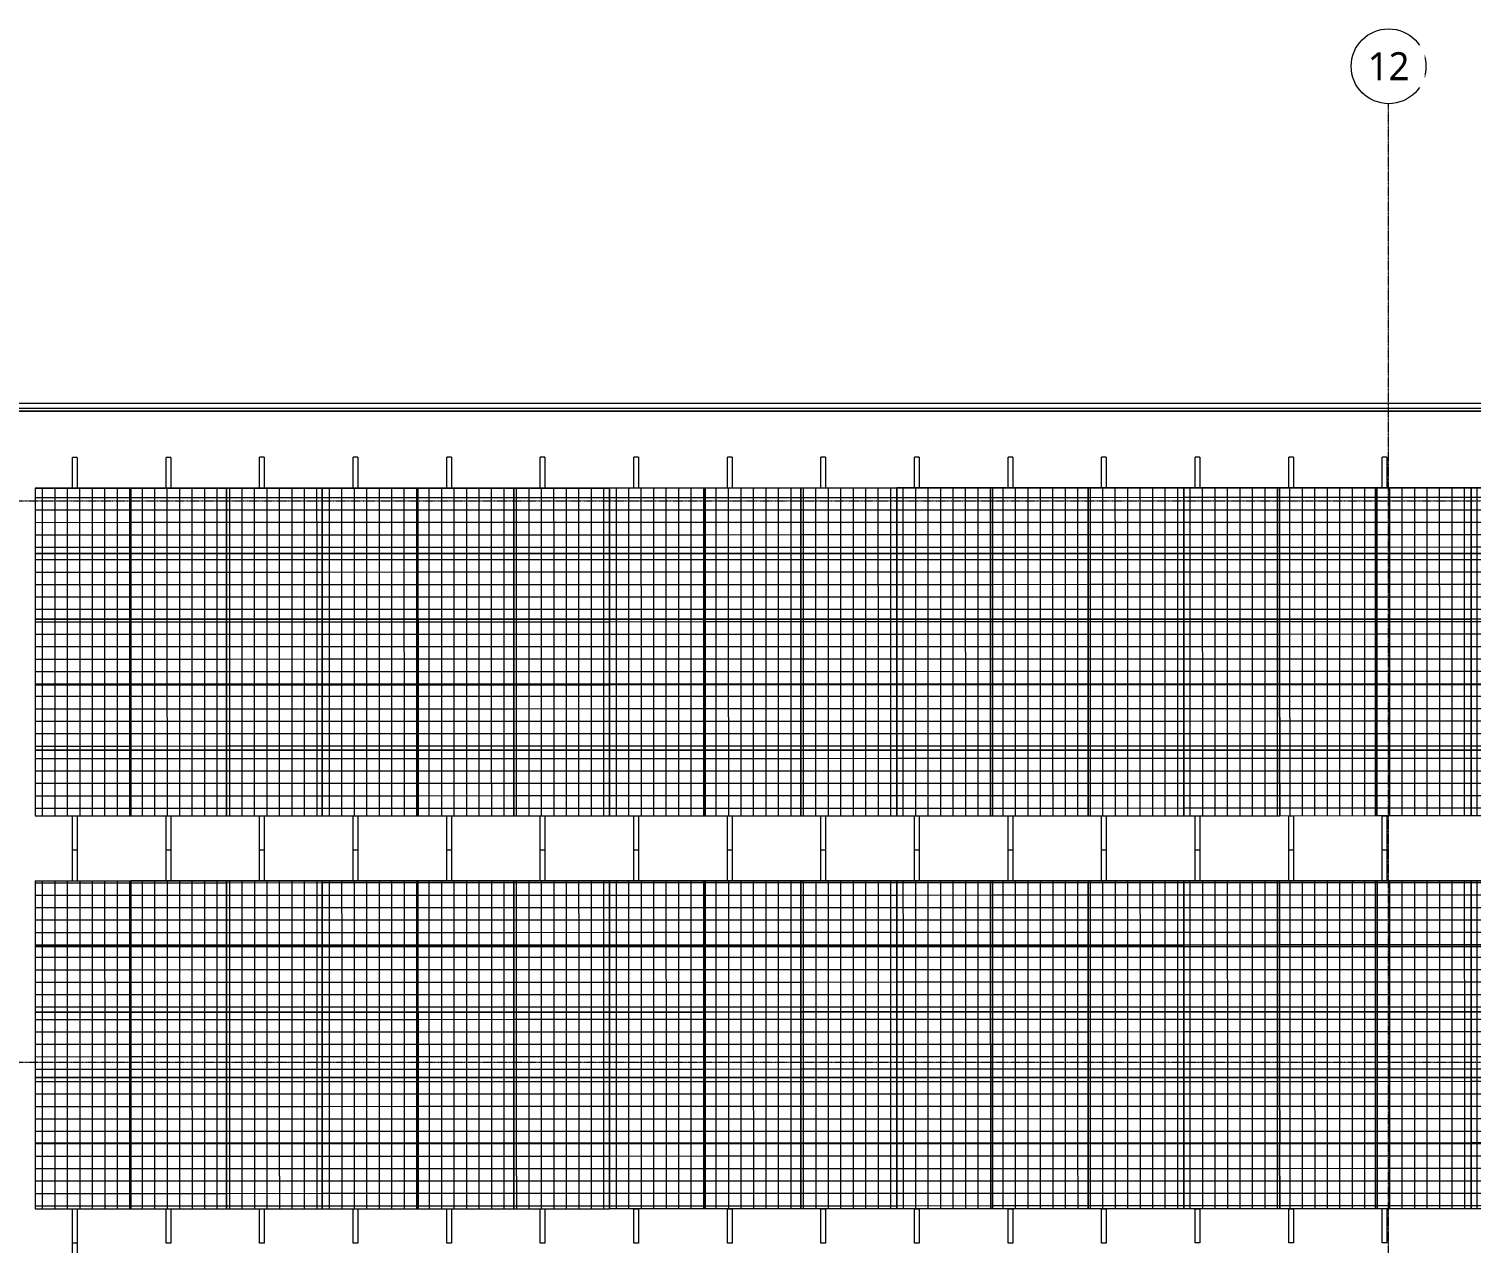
# Model space of a CAD drawing. Header units: inches. Extents: x -1714 to 1984, y -1043 to 970.
# Drawn here: x -1017 to -92, y 191 to 970 of the extents above; entities that cross this region are included whole.
import ezdxf

# ---------------------------------------------------------------- set-up
doc = ezdxf.new("R2010")
doc.units = ezdxf.units.IN
doc.header["$MEASUREMENT"] = 0
doc.linetypes.add('Grid Line 1_2_', pattern=[0.875, 0.5, -0.125, 0.125, -0.125])
for name, color, linetype, lineweight in [('A-FLOR-HRAL', 11, 'Continuous', 9), ('A-ROOF', 132, 'Continuous', 13), ('E-ELEC-EQPM', 71, 'Continuous', 9), ('S-BEAM', 12, 'Continuous', 9), ('S-GRID', 1, 'Continuous', 9), ('S-GRID-IDEN', 1, 'Continuous', 9)]:
    doc.layers.add(name, color=color, linetype=linetype, lineweight=lineweight)
doc.styles.add('Trebuchet MS', font='trebuc.ttf', dxfattribs={"height": 18})
pattern_1 = [(0, (0, -0.022), (0, 7.97), []), (90, (0, -0.022), (-8, 5e-16), [])]
pattern_2 = [(180, (24, 42.039), (-9e-17, -0.69725), []), (270, (24, 42.039), (8, 5e-16), [])]

# ---------------------------------------------------------------- blocks, each defined once
blk = doc.blocks.new('PV Truss Beam 5 degrees 21 feet - PV Truss Beam 5 degrees 21 feet-1391828-L3')
at = {"layer": 'S-BEAM'}
for p, q in [((-126, 0), (-106.29, 0)), ((-126, 0), (-126, -3)), ((-106.29, -3), (-126, -3)), ((103.93, 0), (104, 0)), ((104, -3), (103.93, -3)), ((104, 0), (126, 0)), ((104, -3), (104, 0)), ((126, -3), (104, -3)), ((126, 0), (126, -0.07))]:
    blk.add_line(p, q, dxfattribs=at)
blk = doc.blocks.new('PV Truss Beam 5 degrees 21 feet - PV Truss Beam 5 degrees 21 feet-V29-L3')
at = {"layer": 'S-BEAM'}
for p, q in [((-126, 0), (-106.29, 0)), ((-126, 0), (-126, -3)), ((-106.29, -3), (-126, -3)), ((103.93, 0), (104, 0)), ((104, -3), (103.93, -3)), ((104, 0), (126, 0)), ((104, -3), (104, 0)), ((126, -3), (104, -3))]:
    blk.add_line(p, q, dxfattribs=at)
blk = doc.blocks.new('PV Truss Beam 5 degrees 21 feet - PV Truss Beam 5 degrees 21 feet-V25-L3')
at = {"layer": 'S-BEAM'}
for p, q in [((-126, 0), (-106.29, 0)), ((-126, 0), (-126, -3)), ((-106.29, -3), (-126, -3)), ((103.93, 0), (104, 0)), ((104, -3), (103.93, -3)), ((104, 0), (126, 0)), ((104, -3), (104, 0)), ((126, -3), (104, -3)), ((126, 0), (126, -3))]:
    blk.add_line(p, q, dxfattribs=at)
blk = doc.blocks.new('PV Truss Beam 5 degrees 21 feet - PV Truss Beam 5 degrees 21 feet-V33-L3')
at = {"layer": 'S-BEAM'}
for p, q in [((-126, 0), (-106.29, 0)), ((-126, 0), (-126, -3)), ((-106.29, -3), (-126, -3)), ((103.93, 0), (104, 0)), ((104, -3), (103.93, -3)), ((104, 0), (126, 0)), ((104, -3), (104, 0)), ((126, -3), (104, -3))]:
    blk.add_line(p, q, dxfattribs=at)
blk = doc.blocks.new('PV Panel-Sunpower X22-360 5 degrees - PV Panel-Sunpower X22-360 5 degrees-1386434-L3')
at = {"layer": 'E-ELEC-EQPM'}
h = blk.add_hatch(dxfattribs=at)
h.set_pattern_fill('FP_1', color=256, style=0, pattern_type=2)
h.set_pattern_definition(pattern_1)
h.paths.add_polyline_path([(61.4, -0.02), (61.4, 42.02), (0, 42.02), (0, -0.02)])
h = blk.add_hatch(dxfattribs=at)
h.set_pattern_fill('FP_2', color=256, style=0, pattern_type=2)
h.set_pattern_definition(pattern_2)
h.paths.add_polyline_path([(61.39, 42.02), (61.39, 42.02), (61.4, 42.02)])
for p, q in [((61.4, 42.02), (0, 42.02)), ((0, 42.02), (0, -0.02)), ((61.4, -0.02), (61.4, 42.02)), ((0, -0.02), (61.4, -0.02))]:
    blk.add_line(p, q, dxfattribs=at)
blk = doc.blocks.new('PV Panel-Sunpower X22-360 5 degrees - PV Panel-Sunpower X22-360 5 degrees-V8-L3')
at = {"layer": 'E-ELEC-EQPM'}
h = blk.add_hatch(dxfattribs=at)
h.set_pattern_fill('FP_1', color=256, style=0, pattern_type=2)
h.set_pattern_definition(pattern_1)
h.paths.add_polyline_path([(0, -0.02), (61.4, -0.02), (61.4, 42.02), (0, 42.02), (0, 6.67)])
for p, q in [((61.4, 42.02), (0, 42.02)), ((0, 42.02), (0, -0.02)), ((61.4, -0.02), (61.4, 42.02)), ((0, -0.02), (61.4, -0.02))]:
    blk.add_line(p, q, dxfattribs=at)
blk = doc.blocks.new('PV Panel-Sunpower X22-360 5 degrees - PV Panel-Sunpower X22-360 5 degrees-V9-L3')
at = {"layer": 'E-ELEC-EQPM'}
h = blk.add_hatch(dxfattribs=at)
h.set_pattern_fill('FP_2', color=256, style=0, pattern_type=2)
h.set_pattern_definition(pattern_2)
h.paths.add_polyline_path([(61.4, 42.02), (61.4, 42.04), (0, 42.04), (0, 42.02)])
h = blk.add_hatch(dxfattribs=at)
h.set_pattern_fill('FP_1', color=256, style=0, pattern_type=2)
h.set_pattern_definition(pattern_1)
h.paths.add_polyline_path([(0, -0.02), (61.4, -0.02), (61.4, 42.02), (0, 42.02), (0, 21.45)])
for p, q in [((0, 42.04), (61.4, 42.04)), ((0, 42.04), (0, 42.02)), ((61.4, 42.02), (0, 42.02)), ((0, 42.02), (0, -0.02)), ((61.4, 42.04), (61.4, 42.02)), ((61.4, -0.02), (61.4, 42.02)), ((0, -0.02), (61.4, -0.02))]:
    blk.add_line(p, q, dxfattribs=at)
blk = doc.blocks.new('PV Panel-Sunpower X22-360 5 degrees - PV Panel-Sunpower X22-360 5 degrees-V10-L3')
at = {"layer": 'E-ELEC-EQPM'}
h = blk.add_hatch(dxfattribs=at)
h.set_pattern_fill('FP_1', color=256, style=0, pattern_type=2)
h.set_pattern_definition(pattern_1)
h.paths.add_polyline_path([(0, -0.02), (61.4, -0.02), (61.4, 42.02), (0, 42.02), (0, 21.44)])
for p, q in [((0, 42.04), (61.4, 42.04)), ((0, 42.04), (0, 42.02)), ((61.4, 42.02), (0, 42.02)), ((0, 42.02), (0, -0.02)), ((61.4, 42.04), (61.4, 42.02)), ((61.4, -0.02), (61.4, 42.02)), ((0, -0.02), (61.4, -0.02))]:
    blk.add_line(p, q, dxfattribs=at)
blk = doc.blocks.new('Top Rail Type - Top Rail_Internal_-1430160-L3')
at = {"layer": 'A-FLOR-HRAL'}
for p, q in [((-1461.85, 726.65), (1348.15, 726.65)), ((1346.15, 724.65), (-1459.85, 724.65))]:
    blk.add_line(p, q, dxfattribs=at)
blk = doc.blocks.new('Top Rail Type - Top Rail_Internal_-V46-L3')
at = {"layer": 'A-FLOR-HRAL'}
for p, q in [((-1461.85, 726.65), (1348.15, 726.65)), ((-1459.85, 724.65), (1346.15, 724.65))]:
    blk.add_line(p, q, dxfattribs=at)
blk = doc.blocks.new('Grid - Grid Head - Circle-50561-L3')
at = {"layer": 'S-GRID-IDEN'}
blk.add_circle((0, 0), 0.25, dxfattribs=at)

msp = doc.modelspace()

# ---------------------------------------------------------------- linework, layer by layer
at = {"layer": 'A-ROOF'}
msp.add_line((1351.15, 729.65), (-1464.85, 729.65), dxfattribs=at)
at = {"layer": 'S-GRID', "linetype": 'Grid Line 1_2_'}
for p, q in [((-144.85, -1043.15), (-144.85, 921.91)), ((-1714.25, 667.21), (1936.33, 667.21)), ((-1714.25, 307.21), (1936.33, 307.21))]:
    msp.add_line(p, q, dxfattribs=at)

# ---------------------------------------------------------------- block references
at = {"layer": 'A-FLOR-HRAL'}
for name in ['Top Rail Type - Top Rail_Internal_-1430160-L3', 'Top Rail Type - Top Rail_Internal_-V46-L3']:
    msp.add_blockref(name, (0, 0), dxfattribs=at)
at = {"layer": 'E-ELEC-EQPM', "rotation": 0.007778619293406285}
for name, p in [('PV Panel-Sunpower X22-360 5 degrees - PV Panel-Sunpower X22-360 5 degrees-V10-L3', (-1012.91, 633.32)), ('PV Panel-Sunpower X22-360 5 degrees - PV Panel-Sunpower X22-360 5 degrees-V9-L3', (-951.51, 633.33)), ('PV Panel-Sunpower X22-360 5 degrees - PV Panel-Sunpower X22-360 5 degrees-V10-L3', (-890.11, 633.34)), ('PV Panel-Sunpower X22-360 5 degrees - PV Panel-Sunpower X22-360 5 degrees-V9-L3', (-828.71, 633.35)), ('PV Panel-Sunpower X22-360 5 degrees - PV Panel-Sunpower X22-360 5 degrees-V9-L3', (-767.31, 633.35)), ('PV Panel-Sunpower X22-360 5 degrees - PV Panel-Sunpower X22-360 5 degrees-V10-L3', (-705.91, 633.36)), ('PV Panel-Sunpower X22-360 5 degrees - PV Panel-Sunpower X22-360 5 degrees-V9-L3', (-644.51, 633.37)), ('PV Panel-Sunpower X22-360 5 degrees - PV Panel-Sunpower X22-360 5 degrees-V9-L3', (-583.11, 633.38)), ('PV Panel-Sunpower X22-360 5 degrees - PV Panel-Sunpower X22-360 5 degrees-V10-L3', (-521.71, 633.39)), ('PV Panel-Sunpower X22-360 5 degrees - PV Panel-Sunpower X22-360 5 degrees-V9-L3', (-460.31, 633.4)), ('PV Panel-Sunpower X22-360 5 degrees - PV Panel-Sunpower X22-360 5 degrees-V10-L3', (-398.91, 633.4)), ('PV Panel-Sunpower X22-360 5 degrees - PV Panel-Sunpower X22-360 5 degrees-V9-L3', (-337.51, 633.41)), ('PV Panel-Sunpower X22-360 5 degrees - PV Panel-Sunpower X22-360 5 degrees-V9-L3', (-276.11, 633.42)), ('PV Panel-Sunpower X22-360 5 degrees - PV Panel-Sunpower X22-360 5 degrees-V10-L3', (-214.71, 633.43)), ('PV Panel-Sunpower X22-360 5 degrees - PV Panel-Sunpower X22-360 5 degrees-V9-L3', (-153.31, 633.44)), ('PV Panel-Sunpower X22-360 5 degrees - PV Panel-Sunpower X22-360 5 degrees-V10-L3', (-91.91, 633.45)), ('PV Panel-Sunpower X22-360 5 degrees - PV Panel-Sunpower X22-360 5 degrees-V8-L3', (-1012.91, 591.28)), ('PV Panel-Sunpower X22-360 5 degrees - PV Panel-Sunpower X22-360 5 degrees-V8-L3', (-951.51, 591.29)), ('PV Panel-Sunpower X22-360 5 degrees - PV Panel-Sunpower X22-360 5 degrees-V8-L3', (-890.11, 591.3)), ('PV Panel-Sunpower X22-360 5 degrees - PV Panel-Sunpower X22-360 5 degrees-V8-L3', (-828.71, 591.31)), ('PV Panel-Sunpower X22-360 5 degrees - PV Panel-Sunpower X22-360 5 degrees-V8-L3', (-767.31, 591.31)), ('PV Panel-Sunpower X22-360 5 degrees - PV Panel-Sunpower X22-360 5 degrees-V8-L3', (-705.91, 591.32)), ('PV Panel-Sunpower X22-360 5 degrees - PV Panel-Sunpower X22-360 5 degrees-V8-L3', (-644.51, 591.33)), ('PV Panel-Sunpower X22-360 5 degrees - PV Panel-Sunpower X22-360 5 degrees-V8-L3', (-583.11, 591.34)), ('PV Panel-Sunpower X22-360 5 degrees - PV Panel-Sunpower X22-360 5 degrees-1386434-L3', (-521.71, 591.35)), ('PV Panel-Sunpower X22-360 5 degrees - PV Panel-Sunpower X22-360 5 degrees-V8-L3', (-460.31, 591.36)), ('PV Panel-Sunpower X22-360 5 degrees - PV Panel-Sunpower X22-360 5 degrees-V8-L3', (-398.91, 591.36)), ('PV Panel-Sunpower X22-360 5 degrees - PV Panel-Sunpower X22-360 5 degrees-V8-L3', (-337.51, 591.37)), ('PV Panel-Sunpower X22-360 5 degrees - PV Panel-Sunpower X22-360 5 degrees-V8-L3', (-276.11, 591.38)), ('PV Panel-Sunpower X22-360 5 degrees - PV Panel-Sunpower X22-360 5 degrees-V8-L3', (-214.71, 591.39)), ('PV Panel-Sunpower X22-360 5 degrees - PV Panel-Sunpower X22-360 5 degrees-V8-L3', (-153.31, 591.4)), ('PV Panel-Sunpower X22-360 5 degrees - PV Panel-Sunpower X22-360 5 degrees-V8-L3', (-91.91, 591.41)), ('PV Panel-Sunpower X22-360 5 degrees - PV Panel-Sunpower X22-360 5 degrees-V8-L3', (-1012.9, 549.24)), ('PV Panel-Sunpower X22-360 5 degrees - PV Panel-Sunpower X22-360 5 degrees-V8-L3', (-951.5, 549.25)), ('PV Panel-Sunpower X22-360 5 degrees - PV Panel-Sunpower X22-360 5 degrees-V8-L3', (-890.1, 549.26)), ('PV Panel-Sunpower X22-360 5 degrees - PV Panel-Sunpower X22-360 5 degrees-V8-L3', (-828.7, 549.27)), ('PV Panel-Sunpower X22-360 5 degrees - PV Panel-Sunpower X22-360 5 degrees-V8-L3', (-767.3, 549.28)), ('PV Panel-Sunpower X22-360 5 degrees - PV Panel-Sunpower X22-360 5 degrees-V8-L3', (-705.9, 549.28)), ('PV Panel-Sunpower X22-360 5 degrees - PV Panel-Sunpower X22-360 5 degrees-V8-L3', (-644.5, 549.29)), ('PV Panel-Sunpower X22-360 5 degrees - PV Panel-Sunpower X22-360 5 degrees-V8-L3', (-583.1, 549.3)), ('PV Panel-Sunpower X22-360 5 degrees - PV Panel-Sunpower X22-360 5 degrees-1386434-L3', (-521.7, 549.31)), ('PV Panel-Sunpower X22-360 5 degrees - PV Panel-Sunpower X22-360 5 degrees-V8-L3', (-460.3, 549.32)), ('PV Panel-Sunpower X22-360 5 degrees - PV Panel-Sunpower X22-360 5 degrees-V8-L3', (-398.9, 549.33)), ('PV Panel-Sunpower X22-360 5 degrees - PV Panel-Sunpower X22-360 5 degrees-V8-L3', (-337.5, 549.33)), ('PV Panel-Sunpower X22-360 5 degrees - PV Panel-Sunpower X22-360 5 degrees-V8-L3', (-276.1, 549.34)), ('PV Panel-Sunpower X22-360 5 degrees - PV Panel-Sunpower X22-360 5 degrees-V8-L3', (-214.7, 549.35)), ('PV Panel-Sunpower X22-360 5 degrees - PV Panel-Sunpower X22-360 5 degrees-V8-L3', (-153.3, 549.36)), ('PV Panel-Sunpower X22-360 5 degrees - PV Panel-Sunpower X22-360 5 degrees-V8-L3', (-91.9, 549.37)), ('PV Panel-Sunpower X22-360 5 degrees - PV Panel-Sunpower X22-360 5 degrees-V8-L3', (-1012.89, 507.2)), ('PV Panel-Sunpower X22-360 5 degrees - PV Panel-Sunpower X22-360 5 degrees-V8-L3', (-951.49, 507.21)), ('PV Panel-Sunpower X22-360 5 degrees - PV Panel-Sunpower X22-360 5 degrees-V8-L3', (-890.09, 507.22)), ('PV Panel-Sunpower X22-360 5 degrees - PV Panel-Sunpower X22-360 5 degrees-V8-L3', (-828.69, 507.23)), ('PV Panel-Sunpower X22-360 5 degrees - PV Panel-Sunpower X22-360 5 degrees-V8-L3', (-767.29, 507.24)), ('PV Panel-Sunpower X22-360 5 degrees - PV Panel-Sunpower X22-360 5 degrees-V8-L3', (-705.89, 507.24)), ('PV Panel-Sunpower X22-360 5 degrees - PV Panel-Sunpower X22-360 5 degrees-V8-L3', (-644.49, 507.25)), ('PV Panel-Sunpower X22-360 5 degrees - PV Panel-Sunpower X22-360 5 degrees-V8-L3', (-583.09, 507.26)), ('PV Panel-Sunpower X22-360 5 degrees - PV Panel-Sunpower X22-360 5 degrees-1386434-L3', (-521.69, 507.27)), ('PV Panel-Sunpower X22-360 5 degrees - PV Panel-Sunpower X22-360 5 degrees-V8-L3', (-460.29, 507.28)), ('PV Panel-Sunpower X22-360 5 degrees - PV Panel-Sunpower X22-360 5 degrees-V8-L3', (-398.89, 507.29)), ('PV Panel-Sunpower X22-360 5 degrees - PV Panel-Sunpower X22-360 5 degrees-V8-L3', (-337.49, 507.29)), ('PV Panel-Sunpower X22-360 5 degrees - PV Panel-Sunpower X22-360 5 degrees-V8-L3', (-276.09, 507.3)), ('PV Panel-Sunpower X22-360 5 degrees - PV Panel-Sunpower X22-360 5 degrees-V8-L3', (-214.69, 507.31)), ('PV Panel-Sunpower X22-360 5 degrees - PV Panel-Sunpower X22-360 5 degrees-V8-L3', (-153.29, 507.32)), ('PV Panel-Sunpower X22-360 5 degrees - PV Panel-Sunpower X22-360 5 degrees-V8-L3', (-91.89, 507.33)), ('PV Panel-Sunpower X22-360 5 degrees - PV Panel-Sunpower X22-360 5 degrees-V8-L3', (-1012.89, 465.16)), ('PV Panel-Sunpower X22-360 5 degrees - PV Panel-Sunpower X22-360 5 degrees-V8-L3', (-951.49, 465.17)), ('PV Panel-Sunpower X22-360 5 degrees - PV Panel-Sunpower X22-360 5 degrees-V8-L3', (-890.09, 465.18)), ('PV Panel-Sunpower X22-360 5 degrees - PV Panel-Sunpower X22-360 5 degrees-V8-L3', (-828.69, 465.19)), ('PV Panel-Sunpower X22-360 5 degrees - PV Panel-Sunpower X22-360 5 degrees-V8-L3', (-767.29, 465.2)), ('PV Panel-Sunpower X22-360 5 degrees - PV Panel-Sunpower X22-360 5 degrees-V8-L3', (-705.89, 465.2)), ('PV Panel-Sunpower X22-360 5 degrees - PV Panel-Sunpower X22-360 5 degrees-V8-L3', (-644.49, 465.21)), ('PV Panel-Sunpower X22-360 5 degrees - PV Panel-Sunpower X22-360 5 degrees-V8-L3', (-583.09, 465.22)), ('PV Panel-Sunpower X22-360 5 degrees - PV Panel-Sunpower X22-360 5 degrees-V8-L3', (-521.69, 465.23)), ('PV Panel-Sunpower X22-360 5 degrees - PV Panel-Sunpower X22-360 5 degrees-1386434-L3', (-460.29, 465.24)), ('PV Panel-Sunpower X22-360 5 degrees - PV Panel-Sunpower X22-360 5 degrees-V8-L3', (-398.89, 465.25)), ('PV Panel-Sunpower X22-360 5 degrees - PV Panel-Sunpower X22-360 5 degrees-V8-L3', (-337.49, 465.25)), ('PV Panel-Sunpower X22-360 5 degrees - PV Panel-Sunpower X22-360 5 degrees-V8-L3', (-276.09, 465.26)), ('PV Panel-Sunpower X22-360 5 degrees - PV Panel-Sunpower X22-360 5 degrees-V8-L3', (-214.69, 465.27)), ('PV Panel-Sunpower X22-360 5 degrees - PV Panel-Sunpower X22-360 5 degrees-V8-L3', (-153.29, 465.28)), ('PV Panel-Sunpower X22-360 5 degrees - PV Panel-Sunpower X22-360 5 degrees-V8-L3', (-91.89, 465.29)), ('PV Panel-Sunpower X22-360 5 degrees - PV Panel-Sunpower X22-360 5 degrees-V10-L3', (-1012.91, 381.32)), ('PV Panel-Sunpower X22-360 5 degrees - PV Panel-Sunpower X22-360 5 degrees-V9-L3', (-951.51, 381.33)), ('PV Panel-Sunpower X22-360 5 degrees - PV Panel-Sunpower X22-360 5 degrees-V10-L3', (-890.11, 381.34)), ('PV Panel-Sunpower X22-360 5 degrees - PV Panel-Sunpower X22-360 5 degrees-V9-L3', (-828.71, 381.35)), ('PV Panel-Sunpower X22-360 5 degrees - PV Panel-Sunpower X22-360 5 degrees-V9-L3', (-767.31, 381.35)), ('PV Panel-Sunpower X22-360 5 degrees - PV Panel-Sunpower X22-360 5 degrees-V10-L3', (-705.91, 381.36)), ('PV Panel-Sunpower X22-360 5 degrees - PV Panel-Sunpower X22-360 5 degrees-V9-L3', (-644.51, 381.37)), ('PV Panel-Sunpower X22-360 5 degrees - PV Panel-Sunpower X22-360 5 degrees-V9-L3', (-583.11, 381.38)), ('PV Panel-Sunpower X22-360 5 degrees - PV Panel-Sunpower X22-360 5 degrees-V10-L3', (-521.71, 381.39)), ('PV Panel-Sunpower X22-360 5 degrees - PV Panel-Sunpower X22-360 5 degrees-V9-L3', (-460.31, 381.4)), ('PV Panel-Sunpower X22-360 5 degrees - PV Panel-Sunpower X22-360 5 degrees-V10-L3', (-398.91, 381.4)), ('PV Panel-Sunpower X22-360 5 degrees - PV Panel-Sunpower X22-360 5 degrees-V9-L3', (-337.51, 381.41)), ('PV Panel-Sunpower X22-360 5 degrees - PV Panel-Sunpower X22-360 5 degrees-V9-L3', (-276.11, 381.42)), ('PV Panel-Sunpower X22-360 5 degrees - PV Panel-Sunpower X22-360 5 degrees-V10-L3', (-214.71, 381.43)), ('PV Panel-Sunpower X22-360 5 degrees - PV Panel-Sunpower X22-360 5 degrees-V9-L3', (-153.31, 381.44)), ('PV Panel-Sunpower X22-360 5 degrees - PV Panel-Sunpower X22-360 5 degrees-V10-L3', (-91.91, 381.45)), ('PV Panel-Sunpower X22-360 5 degrees - PV Panel-Sunpower X22-360 5 degrees-V8-L3', (-1012.91, 339.28)), ('PV Panel-Sunpower X22-360 5 degrees - PV Panel-Sunpower X22-360 5 degrees-V8-L3', (-951.51, 339.29)), ('PV Panel-Sunpower X22-360 5 degrees - PV Panel-Sunpower X22-360 5 degrees-V8-L3', (-890.11, 339.3)), ('PV Panel-Sunpower X22-360 5 degrees - PV Panel-Sunpower X22-360 5 degrees-V8-L3', (-828.71, 339.31)), ('PV Panel-Sunpower X22-360 5 degrees - PV Panel-Sunpower X22-360 5 degrees-V8-L3', (-767.31, 339.31)), ('PV Panel-Sunpower X22-360 5 degrees - PV Panel-Sunpower X22-360 5 degrees-V8-L3', (-705.91, 339.32)), ('PV Panel-Sunpower X22-360 5 degrees - PV Panel-Sunpower X22-360 5 degrees-V8-L3', (-644.51, 339.33)), ('PV Panel-Sunpower X22-360 5 degrees - PV Panel-Sunpower X22-360 5 degrees-V8-L3', (-583.11, 339.34)), ('PV Panel-Sunpower X22-360 5 degrees - PV Panel-Sunpower X22-360 5 degrees-1386434-L3', (-521.71, 339.35)), ('PV Panel-Sunpower X22-360 5 degrees - PV Panel-Sunpower X22-360 5 degrees-V8-L3', (-460.31, 339.36)), ('PV Panel-Sunpower X22-360 5 degrees - PV Panel-Sunpower X22-360 5 degrees-V8-L3', (-398.91, 339.36)), ('PV Panel-Sunpower X22-360 5 degrees - PV Panel-Sunpower X22-360 5 degrees-V8-L3', (-337.51, 339.37)), ('PV Panel-Sunpower X22-360 5 degrees - PV Panel-Sunpower X22-360 5 degrees-V8-L3', (-276.11, 339.38)), ('PV Panel-Sunpower X22-360 5 degrees - PV Panel-Sunpower X22-360 5 degrees-V8-L3', (-214.71, 339.39)), ('PV Panel-Sunpower X22-360 5 degrees - PV Panel-Sunpower X22-360 5 degrees-V8-L3', (-153.31, 339.4)), ('PV Panel-Sunpower X22-360 5 degrees - PV Panel-Sunpower X22-360 5 degrees-V8-L3', (-91.91, 339.41)), ('PV Panel-Sunpower X22-360 5 degrees - PV Panel-Sunpower X22-360 5 degrees-V8-L3', (-1012.9, 297.24)), ('PV Panel-Sunpower X22-360 5 degrees - PV Panel-Sunpower X22-360 5 degrees-V8-L3', (-951.5, 297.25)), ('PV Panel-Sunpower X22-360 5 degrees - PV Panel-Sunpower X22-360 5 degrees-V8-L3', (-890.1, 297.26)), ('PV Panel-Sunpower X22-360 5 degrees - PV Panel-Sunpower X22-360 5 degrees-V8-L3', (-828.7, 297.27)), ('PV Panel-Sunpower X22-360 5 degrees - PV Panel-Sunpower X22-360 5 degrees-V8-L3', (-767.3, 297.28)), ('PV Panel-Sunpower X22-360 5 degrees - PV Panel-Sunpower X22-360 5 degrees-V8-L3', (-705.9, 297.28)), ('PV Panel-Sunpower X22-360 5 degrees - PV Panel-Sunpower X22-360 5 degrees-V8-L3', (-644.5, 297.29)), ('PV Panel-Sunpower X22-360 5 degrees - PV Panel-Sunpower X22-360 5 degrees-V8-L3', (-583.1, 297.3)), ('PV Panel-Sunpower X22-360 5 degrees - PV Panel-Sunpower X22-360 5 degrees-1386434-L3', (-521.7, 297.31)), ('PV Panel-Sunpower X22-360 5 degrees - PV Panel-Sunpower X22-360 5 degrees-V8-L3', (-460.3, 297.32)), ('PV Panel-Sunpower X22-360 5 degrees - PV Panel-Sunpower X22-360 5 degrees-V8-L3', (-398.9, 297.33)), ('PV Panel-Sunpower X22-360 5 degrees - PV Panel-Sunpower X22-360 5 degrees-V8-L3', (-337.5, 297.33)), ('PV Panel-Sunpower X22-360 5 degrees - PV Panel-Sunpower X22-360 5 degrees-V8-L3', (-276.1, 297.34)), ('PV Panel-Sunpower X22-360 5 degrees - PV Panel-Sunpower X22-360 5 degrees-V8-L3', (-214.7, 297.35)), ('PV Panel-Sunpower X22-360 5 degrees - PV Panel-Sunpower X22-360 5 degrees-V8-L3', (-153.3, 297.36)), ('PV Panel-Sunpower X22-360 5 degrees - PV Panel-Sunpower X22-360 5 degrees-V8-L3', (-91.9, 297.37)), ('PV Panel-Sunpower X22-360 5 degrees - PV Panel-Sunpower X22-360 5 degrees-V8-L3', (-1012.89, 255.2)), ('PV Panel-Sunpower X22-360 5 degrees - PV Panel-Sunpower X22-360 5 degrees-V8-L3', (-951.49, 255.21)), ('PV Panel-Sunpower X22-360 5 degrees - PV Panel-Sunpower X22-360 5 degrees-V8-L3', (-890.09, 255.22)), ('PV Panel-Sunpower X22-360 5 degrees - PV Panel-Sunpower X22-360 5 degrees-V8-L3', (-828.69, 255.23)), ('PV Panel-Sunpower X22-360 5 degrees - PV Panel-Sunpower X22-360 5 degrees-V8-L3', (-767.29, 255.24)), ('PV Panel-Sunpower X22-360 5 degrees - PV Panel-Sunpower X22-360 5 degrees-V8-L3', (-705.89, 255.24)), ('PV Panel-Sunpower X22-360 5 degrees - PV Panel-Sunpower X22-360 5 degrees-V8-L3', (-644.49, 255.25)), ('PV Panel-Sunpower X22-360 5 degrees - PV Panel-Sunpower X22-360 5 degrees-V8-L3', (-583.09, 255.26)), ('PV Panel-Sunpower X22-360 5 degrees - PV Panel-Sunpower X22-360 5 degrees-1386434-L3', (-521.69, 255.27)), ('PV Panel-Sunpower X22-360 5 degrees - PV Panel-Sunpower X22-360 5 degrees-V8-L3', (-460.29, 255.28)), ('PV Panel-Sunpower X22-360 5 degrees - PV Panel-Sunpower X22-360 5 degrees-V8-L3', (-398.89, 255.29)), ('PV Panel-Sunpower X22-360 5 degrees - PV Panel-Sunpower X22-360 5 degrees-V8-L3', (-337.49, 255.29)), ('PV Panel-Sunpower X22-360 5 degrees - PV Panel-Sunpower X22-360 5 degrees-V8-L3', (-276.09, 255.3)), ('PV Panel-Sunpower X22-360 5 degrees - PV Panel-Sunpower X22-360 5 degrees-V8-L3', (-214.69, 255.31)), ('PV Panel-Sunpower X22-360 5 degrees - PV Panel-Sunpower X22-360 5 degrees-V8-L3', (-153.29, 255.32)), ('PV Panel-Sunpower X22-360 5 degrees - PV Panel-Sunpower X22-360 5 degrees-V8-L3', (-91.89, 255.33)), ('PV Panel-Sunpower X22-360 5 degrees - PV Panel-Sunpower X22-360 5 degrees-V8-L3', (-1012.89, 213.16)), ('PV Panel-Sunpower X22-360 5 degrees - PV Panel-Sunpower X22-360 5 degrees-V8-L3', (-951.49, 213.17)), ('PV Panel-Sunpower X22-360 5 degrees - PV Panel-Sunpower X22-360 5 degrees-V8-L3', (-890.09, 213.18)), ('PV Panel-Sunpower X22-360 5 degrees - PV Panel-Sunpower X22-360 5 degrees-V8-L3', (-828.69, 213.19)), ('PV Panel-Sunpower X22-360 5 degrees - PV Panel-Sunpower X22-360 5 degrees-V8-L3', (-767.29, 213.2)), ('PV Panel-Sunpower X22-360 5 degrees - PV Panel-Sunpower X22-360 5 degrees-V8-L3', (-705.89, 213.2)), ('PV Panel-Sunpower X22-360 5 degrees - PV Panel-Sunpower X22-360 5 degrees-V8-L3', (-644.49, 213.21)), ('PV Panel-Sunpower X22-360 5 degrees - PV Panel-Sunpower X22-360 5 degrees-V8-L3', (-583.09, 213.22)), ('PV Panel-Sunpower X22-360 5 degrees - PV Panel-Sunpower X22-360 5 degrees-V8-L3', (-521.69, 213.23)), ('PV Panel-Sunpower X22-360 5 degrees - PV Panel-Sunpower X22-360 5 degrees-1386434-L3', (-460.29, 213.24)), ('PV Panel-Sunpower X22-360 5 degrees - PV Panel-Sunpower X22-360 5 degrees-V8-L3', (-398.89, 213.25)), ('PV Panel-Sunpower X22-360 5 degrees - PV Panel-Sunpower X22-360 5 degrees-V8-L3', (-337.49, 213.25)), ('PV Panel-Sunpower X22-360 5 degrees - PV Panel-Sunpower X22-360 5 degrees-V8-L3', (-276.09, 213.26)), ('PV Panel-Sunpower X22-360 5 degrees - PV Panel-Sunpower X22-360 5 degrees-V8-L3', (-214.69, 213.27)), ('PV Panel-Sunpower X22-360 5 degrees - PV Panel-Sunpower X22-360 5 degrees-V8-L3', (-153.29, 213.28)), ('PV Panel-Sunpower X22-360 5 degrees - PV Panel-Sunpower X22-360 5 degrees-V8-L3', (-91.89, 213.29))]:
    msp.add_blockref(name, p, dxfattribs=at)
at = {"layer": 'S-BEAM', "rotation": 270.0077786193187}
for name, p in [('PV Truss Beam 5 degrees 21 feet - PV Truss Beam 5 degrees 21 feet-V33-L3', (-985.9, 569.07)), ('PV Truss Beam 5 degrees 21 feet - PV Truss Beam 5 degrees 21 feet-V33-L3', (-925.9, 569.08)), ('PV Truss Beam 5 degrees 21 feet - PV Truss Beam 5 degrees 21 feet-V33-L3', (-865.9, 569.09)), ('PV Truss Beam 5 degrees 21 feet - PV Truss Beam 5 degrees 21 feet-V33-L3', (-805.9, 569.1)), ('PV Truss Beam 5 degrees 21 feet - PV Truss Beam 5 degrees 21 feet-V33-L3', (-745.9, 569.1)), ('PV Truss Beam 5 degrees 21 feet - PV Truss Beam 5 degrees 21 feet-V33-L3', (-685.9, 569.11)), ('PV Truss Beam 5 degrees 21 feet - PV Truss Beam 5 degrees 21 feet-V33-L3', (-625.9, 569.12)), ('PV Truss Beam 5 degrees 21 feet - PV Truss Beam 5 degrees 21 feet-V33-L3', (-565.9, 569.13)), ('PV Truss Beam 5 degrees 21 feet - PV Truss Beam 5 degrees 21 feet-V33-L3', (-505.9, 569.14)), ('PV Truss Beam 5 degrees 21 feet - PV Truss Beam 5 degrees 21 feet-V33-L3', (-445.9, 569.15)), ('PV Truss Beam 5 degrees 21 feet - PV Truss Beam 5 degrees 21 feet-V33-L3', (-385.9, 569.15)), ('PV Truss Beam 5 degrees 21 feet - PV Truss Beam 5 degrees 21 feet-V33-L3', (-325.9, 569.16)), ('PV Truss Beam 5 degrees 21 feet - PV Truss Beam 5 degrees 21 feet-V33-L3', (-265.9, 569.17)), ('PV Truss Beam 5 degrees 21 feet - PV Truss Beam 5 degrees 21 feet-V33-L3', (-205.9, 569.18)), ('PV Truss Beam 5 degrees 21 feet - PV Truss Beam 5 degrees 21 feet-V33-L3', (-145.9, 569.19)), ('PV Truss Beam 5 degrees 21 feet - PV Truss Beam 5 degrees 21 feet-V29-L3', (-985.9, 317.07)), ('PV Truss Beam 5 degrees 21 feet - PV Truss Beam 5 degrees 21 feet-V25-L3', (-925.9, 317.08)), ('PV Truss Beam 5 degrees 21 feet - PV Truss Beam 5 degrees 21 feet-V25-L3', (-865.9, 317.09)), ('PV Truss Beam 5 degrees 21 feet - PV Truss Beam 5 degrees 21 feet-V25-L3', (-805.9, 317.1)), ('PV Truss Beam 5 degrees 21 feet - PV Truss Beam 5 degrees 21 feet-V25-L3', (-745.9, 317.1)), ('PV Truss Beam 5 degrees 21 feet - PV Truss Beam 5 degrees 21 feet-V25-L3', (-685.9, 317.11)), ('PV Truss Beam 5 degrees 21 feet - PV Truss Beam 5 degrees 21 feet-V25-L3', (-625.9, 317.12)), ('PV Truss Beam 5 degrees 21 feet - PV Truss Beam 5 degrees 21 feet-V25-L3', (-565.9, 317.13)), ('PV Truss Beam 5 degrees 21 feet - PV Truss Beam 5 degrees 21 feet-V25-L3', (-505.9, 317.14)), ('PV Truss Beam 5 degrees 21 feet - PV Truss Beam 5 degrees 21 feet-V25-L3', (-445.9, 317.15)), ('PV Truss Beam 5 degrees 21 feet - PV Truss Beam 5 degrees 21 feet-V25-L3', (-385.9, 317.15)), ('PV Truss Beam 5 degrees 21 feet - PV Truss Beam 5 degrees 21 feet-V25-L3', (-325.9, 317.16)), ('PV Truss Beam 5 degrees 21 feet - PV Truss Beam 5 degrees 21 feet-V25-L3', (-265.9, 317.17)), ('PV Truss Beam 5 degrees 21 feet - PV Truss Beam 5 degrees 21 feet-V25-L3', (-205.9, 317.18)), ('PV Truss Beam 5 degrees 21 feet - PV Truss Beam 5 degrees 21 feet-V25-L3', (-145.9, 317.19)), ('PV Truss Beam 5 degrees 21 feet - PV Truss Beam 5 degrees 21 feet-1391828-L3', (-985.87, 65.07))]:
    msp.add_blockref(name, p, dxfattribs=at)
at = {"layer": 'S-GRID-IDEN', "xscale": 95.99999999999994, "yscale": 95.99999999999994, "zscale": 95.99999999999994}
msp.add_blockref('Grid - Grid Head - Circle-50561-L3', (-144.85, 945.91), dxfattribs=at)

# ---------------------------------------------------------------- next in the draw order: texts
at = {"layer": 'S-GRID-IDEN', "insert": (-158.23, 954.93), "char_height": 18, "width": 32.118, "attachment_point": 1, "style": 'Trebuchet MS', "bg_fill": 3, "box_fill_scale": 1.25, "bg_fill_color": 256, "bg_fill_true_color": 13158600, "bg_fill_transparency": 0}
msp.add_mtext('12', dxfattribs=at)

doc.saveas('drawing.dxf')
